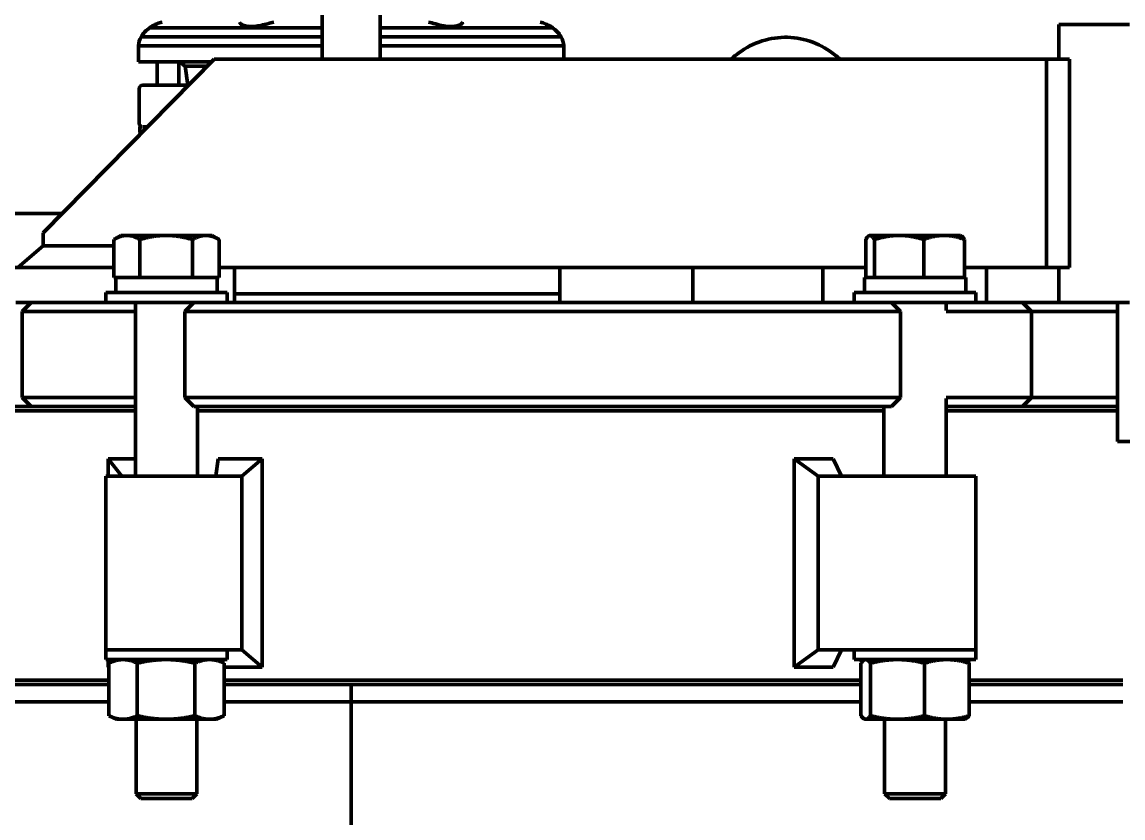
# Model space of a CAD drawing. Header units: inches. Extents: x 15 to 402, y 6 to 258.
# Drawn here: x 306.73 to 322.57, y 115.44 to 126.9 of the extents above; entities that cross this region are included whole.
import ezdxf

# ---------------------------------------------------------------- set-up
doc = ezdxf.new("R2010")
doc.units = ezdxf.units.IN
doc.header["$LTSCALE"] = 12
doc.header["$MEASUREMENT"] = 0
doc.layers.add('Dimension (ANSI)', color=7, linetype='Continuous', lineweight=25)
doc.layers.add('Visible (ANSI)', color=7, linetype='Continuous', lineweight=50)
doc.styles.add('MEMCOR Medium', font='arial.ttf')
doc.dimstyles.new('Default (ANSI)', dxfattribs={"dimscale": 12, "dimtxt": 0.15, "dimasz": 0.098425, "dimexe": 0.125, "dimexo": 0.0625, "dimgap": 0.031496, "dimtad": 0, "dimtih": 1, "dimtoh": 1, "dimdec": 4, "dimrnd": 1e-08, "dimzin": 3, "dimdsep": 46, "dimlunit": 5, "dimtxsty": 'MEMCOR Medium', "dimcen": 0.09, "dimdle": 0.393701, "dimclrd": 256, "dimclre": 256, "dimclrt": 256, "dimadec": 0, "dimazin": 1, "dimtfac": 0.8, "dimtofl": 0, "dimtmove": 0, "dimatfit": 3, "dimfxl": 1, "dimfrac": 1, "dimtolj": 1, "dimtzin": 4, "dimlwd": -1, "dimlwe": -1, "dimarcsym": 0})

# ---------------------------------------------------------------- blocks, each defined once
blk = doc.blocks.new('*D18')
at = {"layer": 'Defpoints', "color": 0, "transparency": 16777216}
for p in [(310.968, 131.37), (253.068, 47.836), (299.125, 47.836)]:
    blk.add_point(p, dxfattribs=at)
at = {"layer": 'Dimension (ANSI)', "transparency": 16777216}
for p, q in [((310.218, 131.37), (251.568, 131.37)), ((253.068, 130.189), (253.068, 104.292)), ((253.068, 49.017), (253.068, 91.969)), ((298.375, 47.836), (251.568, 47.836))]:
    blk.add_line(p, q, dxfattribs=at)
for points in [[(252.872, 130.189), (253.265, 130.189), (253.068, 131.37)], [(252.872, 49.017), (253.265, 49.017), (253.068, 47.836)]]:
    blk.add_solid(points, dxfattribs=at)
at = {"layer": 'Dimension (ANSI)', "transparency": 16777216, "char_height": 1.8, "attachment_point": 5, "style": 'MEMCOR Medium'}
for s, insert in [('\\A1; \\fArial|b0|i0;\\H1.8000;83{\\H0.8x;\\S9#16;} in', (253.068, 99.995)), ('\\A1;[2121.8 mm]{\\P\\fArial|b0|i0;\\H1.8000;SHIPPING HEIGHT\\P\\fArial|b0|i0;\\H1.8000;REF.}', (253.068, 93.833))]:
    blk.add_mtext(s, dxfattribs=dict(at, insert=insert))

msp = doc.modelspace()

# ---------------------------------------------------------------- linework, layer by layer
at = {"layer": 'Visible (ANSI)'}
for p, q in [((311.04912, 128.53965), (311.04912, 126.36465)), ((311.88642, 128.53965), (311.88642, 126.36465)), ((311.04912, 126.81737), (308.56838, 126.81737)), ((314.36434, 126.81737), (311.88642, 126.81737)), ((321.64727, 126.86465), (321.64968, 126.86465)), ((321.64727, 126.86465), (321.64727, 126.36465)), ((321.64968, 126.86465), (321.84721, 126.86465)), ((321.84721, 126.86465), (322.66532, 126.86465)), ((311.04912, 126.68529), (308.44412, 126.68529)), ((314.48861, 126.68529), (311.88642, 126.68529)), ((311.04912, 126.55891), (308.40745, 126.55891)), ((308.40745, 126.32822), (308.40745, 126.55891)), ((314.52527, 126.55891), (311.88642, 126.55891)), ((314.52527, 126.36465), (314.52527, 126.55891)), ((307.03618, 123.86465), (309.49486, 126.36465)), ((309.45903, 126.32822), (308.40745, 126.32822)), ((308.6762, 126.32822), (308.6762, 125.98965)), ((308.9887, 126.32822), (308.9887, 125.98965)), ((309.39823, 126.26639), (309.07941, 126.26639)), ((309.11646, 125.98965), (309.07941, 126.26639)), ((321.47203, 126.36465), (309.49486, 126.36465)), ((321.80426, 126.36465), (321.47203, 126.36465)), ((321.47203, 123.36465), (321.47203, 126.36465)), ((321.80426, 123.36465), (321.80426, 126.36465)), ((308.41777, 125.93965), (308.41777, 125.43965)), ((308.46777, 125.98965), (309.12606, 125.98965)), ((308.42645, 125.39022), (308.46525, 125.39022)), ((308.42645, 125.31022), (308.42645, 125.39022)), ((308.42645, 125.31022), (308.45786, 125.31022)), ((308.53598, 125.38965), (308.47381, 125.38965)), ((305.77466, 124.1459), (307.31278, 124.1459)), ((307.03618, 123.86465), (307.03618, 123.67715)), ((308.05311, 123.22428), (308.05311, 123.76969)), ((308.15457, 123.82828), (308.05635, 123.77157)), ((308.24, 123.82828), (308.15457, 123.82828)), ((308.80563, 123.82828), (308.24, 123.82828)), ((308.4269, 123.22428), (308.4269, 123.76969)), ((309.3762, 123.82828), (308.80563, 123.82828)), ((309.18436, 123.22428), (309.18436, 123.76969)), ((309.46657, 123.82828), (309.3762, 123.82828)), ((309.46657, 123.82828), (309.56479, 123.77157)), ((309.56803, 123.22428), (309.56803, 123.76969)), ((318.87081, 123.22428), (318.87081, 123.76969)), ((318.92464, 123.82828), (318.91538, 123.82293)), ((318.93377, 123.82828), (318.92464, 123.82828)), ((319.35164, 123.82828), (318.93377, 123.82828)), ((318.99672, 123.22428), (318.99672, 123.76969)), ((319.99851, 123.82828), (319.35164, 123.82828)), ((319.70655, 123.22428), (319.70655, 123.76969)), ((320.23664, 123.82828), (319.99851, 123.82828)), ((320.23664, 123.82828), (320.24589, 123.82293)), ((320.29047, 123.22428), (320.29047, 123.76969)), ((306.67227, 123.36465), (307.03618, 123.67715)), ((307.03618, 123.67715), (308.05311, 123.67715)), ((308.05311, 123.36465), (303.92734, 123.36465)), ((309.56803, 123.36465), (318.87081, 123.36465)), ((309.78909, 123.36465), (309.78909, 122.86465)), ((314.46777, 122.98965), (314.46777, 123.36465)), ((316.38405, 123.36465), (316.38405, 122.86465)), ((318.25505, 123.36465), (318.25505, 122.86465)), ((320.29047, 123.36465), (321.47203, 123.36465)), ((320.61065, 123.36465), (320.61065, 122.86465)), ((321.80426, 123.36465), (321.47203, 123.36465)), ((321.64727, 123.36465), (321.64727, 122.86465)), ((308.24, 123.22428), (308.05311, 123.22428)), ((308.08107, 123.22427), (309.54007, 123.22427)), ((308.08107, 123.00527), (308.08107, 123.22427)), ((308.15457, 123.22428), (308.15457, 123.22427)), ((308.4269, 123.22428), (308.24, 123.22428)), ((308.80563, 123.22428), (308.4269, 123.22428)), ((309.18436, 123.22428), (308.80563, 123.22428)), ((309.3762, 123.22428), (309.18436, 123.22428)), ((309.56803, 123.22428), (309.3762, 123.22428)), ((309.46657, 123.22428), (309.46657, 123.22427)), ((309.54007, 123.00527), (309.54007, 123.22427)), ((318.85114, 123.22427), (320.31014, 123.22427)), ((318.85114, 123.00527), (318.85114, 123.22427)), ((318.93377, 123.22428), (318.87081, 123.22428)), ((318.92464, 123.22428), (318.92464, 123.22427)), ((318.99672, 123.22428), (318.93377, 123.22428)), ((319.35164, 123.22428), (318.99672, 123.22428)), ((319.70655, 123.22428), (319.35164, 123.22428)), ((319.99851, 123.22428), (319.70655, 123.22428)), ((320.29047, 123.22428), (319.99851, 123.22428)), ((320.23664, 123.22428), (320.23664, 123.22427)), ((320.31014, 123.00527), (320.31014, 123.22427)), ((309.68557, 123.00527), (307.93557, 123.00527)), ((307.93557, 123.00527), (307.93557, 122.86465)), ((309.68557, 123.00527), (309.68557, 122.86465)), ((309.78909, 122.98965), (313.46777, 122.98965)), ((313.46777, 122.98965), (309.78909, 122.98965)), ((314.46777, 122.98965), (313.46777, 122.98965)), ((313.46777, 122.98965), (314.46777, 122.98965)), ((314.46777, 122.86465), (314.46777, 122.98965)), ((320.45564, 123.00527), (318.70564, 123.00527)), ((318.70564, 123.00527), (318.70564, 122.86465)), ((320.45564, 123.00527), (320.45564, 122.86465)), ((306.86177, 122.86465), (306.64416, 122.86465)), ((306.86177, 122.86465), (306.73177, 122.73465)), ((306.86177, 122.86465), (307.52703, 122.86465)), ((307.52703, 122.86465), (307.81906, 122.86465)), ((307.81906, 122.86465), (307.96338, 122.86465)), ((307.99042, 122.86465), (307.96338, 122.86465)), ((307.99042, 122.86465), (309.22641, 122.86465)), ((308.36307, 122.86465), (308.36307, 120.36465)), ((309.20241, 122.86465), (309.07241, 122.73465)), ((309.22641, 122.86465), (309.30693, 122.86465)), ((309.30693, 122.86465), (309.60459, 122.86465)), ((309.60459, 122.86465), (310.55817, 122.86465)), ((310.73667, 122.86465), (310.55817, 122.86465)), ((311.36174, 122.86465), (310.73667, 122.86465)), ((311.36174, 122.86465), (316.49066, 122.86465)), ((317.25608, 122.86465), (316.49066, 122.86465)), ((317.77004, 122.86465), (317.25608, 122.86465)), ((317.77004, 122.86465), (318.91016, 122.86465)), ((318.91016, 122.86465), (319.17754, 122.86465)), ((319.17754, 122.86465), (319.24229, 122.86465)), ((319.24229, 122.86465), (319.37229, 122.73465)), ((319.24229, 122.86465), (320.39405, 122.86465)), ((320.02814, 122.86465), (320.02814, 122.74694)), ((320.39405, 122.86465), (320.48595, 122.86465)), ((320.48595, 122.86465), (320.73713, 122.86465)), ((320.73713, 122.86465), (321.12553, 122.86465)), ((321.12553, 122.86465), (321.72016, 122.86465)), ((321.12553, 122.86465), (321.25553, 122.73465)), ((321.84721, 122.86465), (321.72016, 122.86465)), ((322.66532, 122.86465), (321.84721, 122.86465)), ((322.49209, 122.86465), (322.49209, 120.86465)), ((307.49643, 122.73465), (306.73177, 122.73465)), ((306.73177, 122.73465), (306.73177, 121.49465)), ((307.79073, 122.73465), (307.49643, 122.73465)), ((308.09141, 122.73465), (307.79073, 122.73465)), ((308.09141, 122.73465), (308.27861, 122.73465)), ((308.27861, 122.73465), (308.36307, 122.73465)), ((309.29015, 122.73465), (309.07241, 122.73465)), ((309.07241, 122.73465), (309.07241, 121.49465)), ((309.59012, 122.73465), (309.29015, 122.73465)), ((310.6862, 122.73465), (309.59012, 122.73465)), ((310.6862, 122.73465), (310.86469, 122.73465)), ((310.86469, 122.73465), (311.36078, 122.73465)), ((316.53602, 122.73465), (311.36078, 122.73465)), ((316.53602, 122.73465), (317.1435, 122.73465)), ((317.1435, 122.73465), (317.65746, 122.73465)), ((318.96794, 122.73465), (317.65746, 122.73465)), ((319.23739, 122.73465), (318.96794, 122.73465)), ((319.37229, 122.73465), (319.23739, 122.73465)), ((319.37229, 122.73465), (319.37229, 121.49465)), ((320.02752, 122.73465), (320.20482, 122.73465)), ((320.55597, 122.73465), (320.20482, 122.73465)), ((320.80909, 122.73465), (320.55597, 122.73465)), ((321.25553, 122.73465), (320.80909, 122.73465)), ((322.49209, 122.73465), (321.25553, 122.73465)), ((321.25553, 122.73465), (321.25553, 121.49465)), ((301.91435, 121.36465), (306.85903, 121.36465)), ((306.73177, 121.49465), (307.49643, 121.49465)), ((306.86177, 121.36465), (306.73177, 121.49465)), ((306.85903, 121.36465), (306.86177, 121.36465)), ((307.52703, 121.36465), (306.86177, 121.36465)), ((307.49643, 121.49465), (307.79073, 121.49465)), ((307.81906, 121.36465), (307.52703, 121.36465)), ((307.79073, 121.49465), (308.09141, 121.49465)), ((307.96338, 121.36465), (307.81906, 121.36465)), ((307.96338, 121.36465), (308.15059, 121.36465)), ((308.27861, 121.49465), (308.09141, 121.49465)), ((308.15059, 121.36465), (308.36307, 121.36465)), ((308.36307, 121.49465), (308.27861, 121.49465)), ((309.07241, 121.49465), (309.29015, 121.49465)), ((309.20241, 121.36465), (309.07241, 121.49465)), ((309.30693, 121.36465), (309.20241, 121.36465)), ((309.25807, 121.36465), (309.25807, 120.36465)), ((309.29015, 121.49465), (309.59012, 121.49465)), ((309.60459, 121.36465), (309.30693, 121.36465)), ((309.59012, 121.49465), (310.6862, 121.49465)), ((310.55817, 121.36465), (309.60459, 121.36465)), ((310.55817, 121.36465), (310.73667, 121.36465)), ((310.86469, 121.49465), (310.6862, 121.49465)), ((310.73667, 121.36465), (311.11556, 121.36465)), ((311.36078, 121.49465), (310.86469, 121.49465)), ((311.11556, 121.36465), (316.73844, 121.36465)), ((311.36078, 121.49465), (316.53602, 121.49465)), ((317.1435, 121.49465), (316.53602, 121.49465)), ((316.73844, 121.36465), (317.25608, 121.36465)), ((317.65746, 121.49465), (317.1435, 121.49465)), ((317.25608, 121.36465), (317.77004, 121.36465)), ((317.65746, 121.49465), (318.96794, 121.49465)), ((318.91016, 121.36465), (317.77004, 121.36465)), ((319.17754, 121.36465), (318.91016, 121.36465)), ((318.96794, 121.49465), (319.23739, 121.49465)), ((319.13314, 121.36465), (319.13314, 120.36465)), ((319.24229, 121.36465), (319.17754, 121.36465)), ((319.23739, 121.49465), (319.37229, 121.49465)), ((319.24229, 121.36465), (319.37229, 121.49465)), ((320.20482, 121.49465), (320.02752, 121.49465)), ((320.02814, 121.48236), (320.02814, 120.36465)), ((320.02814, 121.36465), (320.3174, 121.36465)), ((320.20482, 121.49465), (320.55597, 121.49465)), ((320.48595, 121.36465), (320.3174, 121.36465)), ((320.73713, 121.36465), (320.48595, 121.36465)), ((320.55597, 121.49465), (320.80909, 121.49465)), ((321.12553, 121.36465), (320.73713, 121.36465)), ((320.80909, 121.49465), (321.25553, 121.49465)), ((321.12553, 121.36465), (321.25553, 121.49465)), ((321.12553, 121.36465), (322.49209, 121.36465)), ((321.25553, 121.49465), (322.49209, 121.49465)), ((308.36307, 121.30215), (299.73133, 121.30215)), ((319.13314, 121.30215), (309.25807, 121.30215)), ((322.49209, 121.30215), (320.02814, 121.30215)), ((322.49209, 120.86465), (324.99209, 120.86465)), ((307.96953, 120.61426), (307.96953, 120.36465)), ((307.96953, 120.61426), (308.36307, 120.61426)), ((307.96953, 120.61426), (308.16931, 120.36465)), ((309.55532, 120.61426), (309.52241, 120.36465)), ((309.55532, 120.61426), (310.18796, 120.61426)), ((310.18796, 120.61426), (309.8953, 120.36465)), ((310.18796, 117.61503), (310.18796, 120.61426)), ((317.83937, 120.61426), (317.83937, 117.61503)), ((317.83937, 120.61426), (318.40071, 120.61426)), ((317.83937, 120.61426), (318.18811, 120.36465)), ((318.40071, 120.61426), (318.52002, 120.36465)), ((307.93557, 120.36465), (309.67228, 120.36465)), ((307.93557, 117.86465), (307.93557, 120.36465)), ((309.67228, 120.36465), (309.8953, 120.36465)), ((309.8953, 117.86465), (309.8953, 120.36465)), ((318.82287, 120.36465), (318.18811, 120.36465)), ((318.18811, 120.36465), (318.18811, 117.86465)), ((318.82287, 120.36465), (320.45564, 120.36465)), ((320.45564, 117.86465), (320.45564, 120.36465)), ((309.67228, 117.86465), (307.93557, 117.86465)), ((309.67228, 117.86465), (307.93557, 117.86465)), ((307.93557, 117.72402), (307.93557, 117.86465)), ((309.8953, 117.86465), (309.67228, 117.86465)), ((309.68557, 117.72402), (309.68557, 117.86465)), ((310.18796, 117.61503), (309.8953, 117.86465)), ((317.83937, 117.61503), (318.18811, 117.86465)), ((318.18811, 117.86465), (318.82287, 117.86465)), ((318.40071, 117.61503), (318.52002, 117.86465)), ((318.70564, 117.72402), (318.70564, 117.86465)), ((320.45564, 117.86465), (318.82287, 117.86465)), ((320.45564, 117.86465), (318.82287, 117.86465)), ((320.45564, 117.72402), (320.45564, 117.86465)), ((307.93557, 117.72402), (309.68557, 117.72402)), ((307.96953, 117.72402), (307.96953, 117.61503)), ((308.09157, 117.72402), (307.98391, 117.67382)), ((308.03603, 117.69813), (308.05676, 117.72402)), ((309.52957, 117.72402), (309.63723, 117.67382)), ((309.54169, 117.71837), (309.54095, 117.72402)), ((318.70564, 117.72402), (320.45564, 117.72402)), ((318.86164, 117.72402), (318.8515, 117.71929)), ((320.29964, 117.72402), (320.30978, 117.71929)), ((307.96953, 117.61503), (307.98036, 117.62857)), ((307.98036, 117.61503), (307.96953, 117.61503)), ((307.98036, 116.91689), (307.98036, 117.67216)), ((308.39005, 116.91689), (308.39005, 117.67216)), ((309.22026, 116.91689), (309.22026, 117.67216)), ((309.64078, 116.91689), (309.64078, 117.67216)), ((310.18796, 117.61503), (309.64078, 117.61503)), ((318.40071, 117.61503), (317.83937, 117.61503)), ((318.80264, 116.91689), (318.80264, 117.67216)), ((318.94064, 116.91689), (318.94064, 117.67216)), ((319.71864, 116.91689), (319.71864, 117.67216)), ((320.35864, 116.91689), (320.35864, 117.67216)), ((300.06611, 117.42715), (307.98036, 117.42715)), ((309.64078, 117.42715), (318.80264, 117.42715)), ((320.35864, 117.42715), (322.57209, 117.42715)), ((307.98036, 117.36465), (300.06611, 117.36465)), ((318.80264, 117.36465), (309.64078, 117.36465)), ((311.46777, 117.36465), (311.46777, 117.11465)), ((311.46777, 117.11465), (311.46777, 117.36465)), ((322.57209, 117.36465), (320.35864, 117.36465)), ((307.98036, 117.11465), (300.06611, 117.11465)), ((311.46777, 117.11465), (309.64078, 117.11465)), ((311.46777, 117.11465), (311.46777, 115.11465)), ((311.46777, 115.11465), (311.46777, 117.11465)), ((318.80264, 117.11465), (311.46777, 117.11465)), ((322.57209, 117.11465), (320.35864, 117.11465)), ((308.09157, 116.86502), (307.98391, 116.91523)), ((309.52957, 116.86502), (309.63723, 116.91523)), ((308.09157, 116.86502), (308.18521, 116.86502)), ((308.18521, 116.86502), (308.80515, 116.86502)), ((308.37307, 116.86502), (308.37307, 115.79039)), ((308.80515, 116.86502), (309.43052, 116.86502)), ((309.24807, 116.86502), (309.24807, 115.79039)), ((309.43052, 116.86502), (309.52957, 116.86502)), ((318.86164, 116.86502), (318.8515, 116.86975)), ((318.86164, 116.86502), (318.87164, 116.86502)), ((318.87164, 116.86502), (319.32964, 116.86502)), ((319.14314, 116.86502), (319.14314, 115.79039)), ((319.32964, 116.86502), (320.03864, 116.86502)), ((320.01814, 116.86502), (320.01814, 115.79039)), ((320.03864, 116.86502), (320.29964, 116.86502)), ((320.29964, 116.86502), (320.30978, 116.86975)), ((311.46777, 116.39045), (311.46777, 116.39045)), ((311.46777, 115.89045), (311.46777, 115.89045)), ((308.37307, 115.79039), (309.24807, 115.79039)), ((308.44123, 115.72427), (308.37307, 115.79039)), ((309.17991, 115.72427), (308.44123, 115.72427)), ((309.17991, 115.72427), (309.24807, 115.79039)), ((319.14314, 115.79039), (320.01814, 115.79039)), ((319.2113, 115.72427), (319.14314, 115.79039)), ((319.94998, 115.72427), (319.2113, 115.72427)), ((319.94998, 115.72427), (320.01814, 115.79039))]:
    msp.add_line(p, q, dxfattribs=at)
for centre, radius, start, end in [((308.82234, 126.45394), 0.44337, 124.945341, 148.546803), ((308.89128, 126.37916), 0.54432, 123.269325, 126.385096), ((314.04145, 126.37916), 0.54432, 53.614904, 56.730675), ((314.11038, 126.45394), 0.44337, 31.453197, 55.054659), ((308.69597, 126.54372), 0.28891, 150.65828, 176.984674), ((314.23676, 126.54372), 0.28891, 3.015326, 29.34172), ((309.14612, 126.38662), 0.1375, 205.135481, 240.976088), ((308.46777, 125.93965), 0.05, 90, 180), ((308.46777, 125.43965), 0.05, 180, 261.359792)]:
    msp.add_arc(centre, radius, start, end, dxfattribs=at)
for points, knots in [([(308.74719, 126.89977), (308.72, 126.892), (308.69583, 126.88321), (308.65495, 126.8664), (308.63805, 126.85833), (308.61142, 126.84483), (308.60196, 126.83953), (308.59409, 126.83509), (308.59267, 126.83427), (308.59268, 126.83427)], [-1.751534401, -1.751534401, -1.751534401, -1.751534401, -1.507264199, -1.507264199, -1.265612948, -1.265612948, -1.016038721, -1.016038721, -0.876128166, -0.876128166, -0.876128166, -0.876128166]), ([(310.3529, 126.89977), (310.32614, 126.892), (310.29665, 126.88321), (310.23612, 126.8664), (310.20494, 126.85833), (310.14182, 126.84483), (310.10993, 126.83953), (310.05444, 126.83438), (310.03073, 126.8337), (309.98413, 126.83591), (309.96197, 126.83915), (309.91572, 126.85069), (309.89445, 126.86041), (309.86728, 126.88053), (309.86016, 126.89082), (309.86065, 126.89977)], [-1.7515344, -1.7515344, -1.7515344, -1.7515344, -1.5072642, -1.5072642, -1.26561295, -1.26561295, -1.01603872, -1.01603872, -0.81365919, -0.81365919, -0.59067163, -0.59067163, -0.28203199, -0.28203199, -0.00029653, -0.00029653, -0.00029653, -0.00029653]), ([(313.07208, 126.89977), (313.07239, 126.89395), (313.06949, 126.88756), (313.05781, 126.87429), (313.04857, 126.86738), (313.01878, 126.85171), (312.99485, 126.84376), (312.94335, 126.83534), (312.91782, 126.83371), (312.86116, 126.83522), (312.83041, 126.8386), (312.75888, 126.85078), (312.71807, 126.86069), (312.64394, 126.88086), (312.61014, 126.89097), (312.57982, 126.89977)], [-1.75195725, -1.75195725, -1.75195725, -1.75195725, -1.56915247, -1.56915247, -1.37150647, -1.37150647, -1.07477569, -1.07477569, -0.83872132, -0.83872132, -0.59091997, -0.59091997, -0.27746385, -0.27746385, -0.00029653, -0.00029653, -0.00029653, -0.00029653]), ([(314.34005, 126.83427), (314.34005, 126.83427), (314.33977, 126.83443), (314.33717, 126.83591), (314.33156, 126.83915), (314.31005, 126.85069), (314.29115, 126.86041), (314.24414, 126.88053), (314.21684, 126.89082), (314.18553, 126.89977)], [-0.876128166, -0.876128166, -0.876128166, -0.876128166, -0.813659189, -0.813659189, -0.590671631, -0.590671631, -0.282031987, -0.282031987, -0.000296534, -0.000296534, -0.000296534, -0.000296534]), ([(316.93701, 126.36465), (316.97073, 126.39655), (317.00626, 126.42644), (317.14527, 126.53), (317.25929, 126.58894), (317.49812, 126.66506), (317.62265, 126.68287), (317.86997, 126.67636), (317.99267, 126.65231), (318.22511, 126.56526), (318.33467, 126.502), (318.45462, 126.40431), (318.47674, 126.38489), (318.49813, 126.36465)], [5.56234331, 5.56234331, 5.56234331, 5.56234331, 5.6780143, 5.6780143, 5.99544772, 5.99544772, 6.30760329, 6.30760329, 6.61786198, 6.61786198, 6.93064797, 6.93064797, 7.0040273, 7.0040273, 7.0040273, 7.0040273])]:
    msp.add_open_spline(points, degree=3, knots=knots, dxfattribs=at)
for points, weights in [([(308.24, 123.82828), (308.15326, 123.82828), (308.05311, 123.76969)], [1, 1.0379548493, 1]), ([(308.4269, 123.76969), (308.32674, 123.82828), (308.24, 123.82828)], [1, 1.0379548493, 1]), ([(308.80563, 123.82828), (308.62986, 123.82828), (308.4269, 123.76969)], [1, 1.0379548493, 1]), ([(309.18436, 123.76969), (308.9814, 123.82828), (308.80563, 123.82828)], [1, 1.0379548493, 1]), ([(309.3762, 123.82828), (309.28716, 123.82828), (309.18436, 123.76969)], [1, 1.0379548493, 1]), ([(309.56803, 123.76969), (309.46523, 123.82828), (309.3762, 123.82828)], [1, 1.0379548493, 1]), ([(309.56479, 123.77157), (309.56641, 123.77064), (309.56803, 123.76969)], [1.0011669514, 1.00059273226, 1]), ([(318.93377, 123.82828), (318.90455, 123.82828), (318.87081, 123.76969)], [1, 1.0379548493, 1]), ([(318.99672, 123.76969), (318.96298, 123.82828), (318.93377, 123.82828)], [1, 1.0379548493, 1]), ([(319.35164, 123.82828), (319.18692, 123.82828), (318.99672, 123.76969)], [1, 1.0379548493, 1]), ([(319.70655, 123.76969), (319.51635, 123.82828), (319.35164, 123.82828)], [1, 1.0379548493, 1]), ([(319.99851, 123.82828), (319.86301, 123.82828), (319.70655, 123.76969)], [1, 1.0379548493, 1]), ([(320.29047, 123.76969), (320.13401, 123.82828), (319.99851, 123.82828)], [1, 1.0379548493, 1]), ([(320.24589, 123.82293), (320.26674, 123.8109), (320.29047, 123.76969)], [1.01607329548, 1.02640123045, 1]), ([(308.18521, 117.72402), (308.09014, 117.72402), (307.98036, 117.67216)], [1, 1.0379548493, 1]), ([(308.39005, 117.67216), (308.28027, 117.72402), (308.18521, 117.72402)], [1, 1.0379548493, 1]), ([(308.80515, 117.72402), (308.6125, 117.72402), (308.39005, 117.67216)], [1, 1.0379548493, 1]), ([(309.22026, 117.67216), (308.9978, 117.72402), (308.80515, 117.72402)], [1, 1.0379548493, 1]), ([(309.43052, 117.72402), (309.33293, 117.72402), (309.22026, 117.67216)], [1, 1.0379548493, 1]), ([(309.64078, 117.67216), (309.5281, 117.72402), (309.43052, 117.72402)], [1, 1.0379548493, 1]), ([(318.87164, 117.72402), (318.83962, 117.72402), (318.80264, 117.67216)], [1, 1.0379548493, 1]), ([(318.94064, 117.67216), (318.90367, 117.72402), (318.87164, 117.72402)], [1, 1.0379548493, 1]), ([(319.32964, 117.72402), (319.14911, 117.72402), (318.94064, 117.67216)], [1, 1.0379548493, 1]), ([(319.71864, 117.67216), (319.51018, 117.72402), (319.32964, 117.72402)], [1, 1.0379548493, 1]), ([(320.03864, 117.72402), (319.89013, 117.72402), (319.71864, 117.67216)], [1, 1.0379548493, 1]), ([(320.35864, 117.67216), (320.18715, 117.72402), (320.03864, 117.72402)], [1, 1.0379548493, 1]), ([(320.30978, 117.71929), (320.33263, 117.70864), (320.35864, 117.67216)], [1.01607329548, 1.02640123045, 1]), ([(309.63723, 117.67382), (309.639, 117.673), (309.64078, 117.67216)], [1.0011669514, 1.00059273226, 1]), ([(307.98036, 116.91689), (308.09014, 116.86502), (308.18521, 116.86502)], [1, 1.0379548493, 1]), ([(308.18521, 116.86502), (308.28027, 116.86502), (308.39005, 116.91689)], [1, 1.0379548493, 1]), ([(308.39005, 116.91689), (308.6125, 116.86502), (308.80515, 116.86502)], [1, 1.0379548493, 1]), ([(308.80515, 116.86502), (308.9978, 116.86502), (309.22026, 116.91689)], [1, 1.0379548493, 1]), ([(309.22026, 116.91689), (309.33293, 116.86502), (309.43052, 116.86502)], [1, 1.0379548493, 1]), ([(309.43052, 116.86502), (309.5281, 116.86502), (309.64078, 116.91689)], [1, 1.0379548493, 1]), ([(309.64078, 116.91689), (309.639, 116.91605), (309.63723, 116.91523)], [1, 1.00059273226, 1.0011669514]), ([(318.80264, 116.91689), (318.83962, 116.86502), (318.87164, 116.86502)], [1, 1.0379548493, 1]), ([(318.87164, 116.86502), (318.90367, 116.86502), (318.94064, 116.91689)], [1, 1.0379548493, 1]), ([(318.94064, 116.91689), (319.14911, 116.86502), (319.32964, 116.86502)], [1, 1.0379548493, 1]), ([(319.32964, 116.86502), (319.51018, 116.86502), (319.71864, 116.91689)], [1, 1.0379548493, 1]), ([(319.71864, 116.91689), (319.89013, 116.86502), (320.03864, 116.86502)], [1, 1.0379548493, 1]), ([(320.03864, 116.86502), (320.18715, 116.86502), (320.35864, 116.91689)], [1, 1.0379548493, 1]), ([(320.35864, 116.91689), (320.33263, 116.88041), (320.30978, 116.86975)], [1, 1.02640123045, 1.01607329548])]:
    msp.add_rational_spline(points, weights, degree=2, dxfattribs=at)

# ---------------------------------------------------------------- dimensions: what is measured, and where the dimension line sits
at = {"layer": 'Dimension (ANSI)'}
dim = msp.add_linear_dim(base=(253.06842, 47.83565), p1=(310.96777, 131.37045), p2=(299.12506, 47.83565), angle=90, text=' \\fArial|b0|i0;\\H1.8000;<> in\\X[2121.8 mm]{\\P\\fArial|b0|i0;\\H1.8000;SHIPPING HEIGHT\\P\\fArial|b0|i0;\\H1.8000;REF.}', dimstyle='Default (ANSI)', override={"dimgap": 0.031496, "dimdec": 4, "dimpost": '', "dimtol": 0, "dimlim": 0, "dimtp": 0, "dimtm": 0, "dimtdec": 2, "dimatfit": 1}, dxfattribs=at)
dim.commit()
dim.dimension.update_dxf_attribs({"geometry": '*D18', "text_midpoint": (253.06842, 98.13033), "dimtype": 160})

doc.saveas('drawing.dxf')
